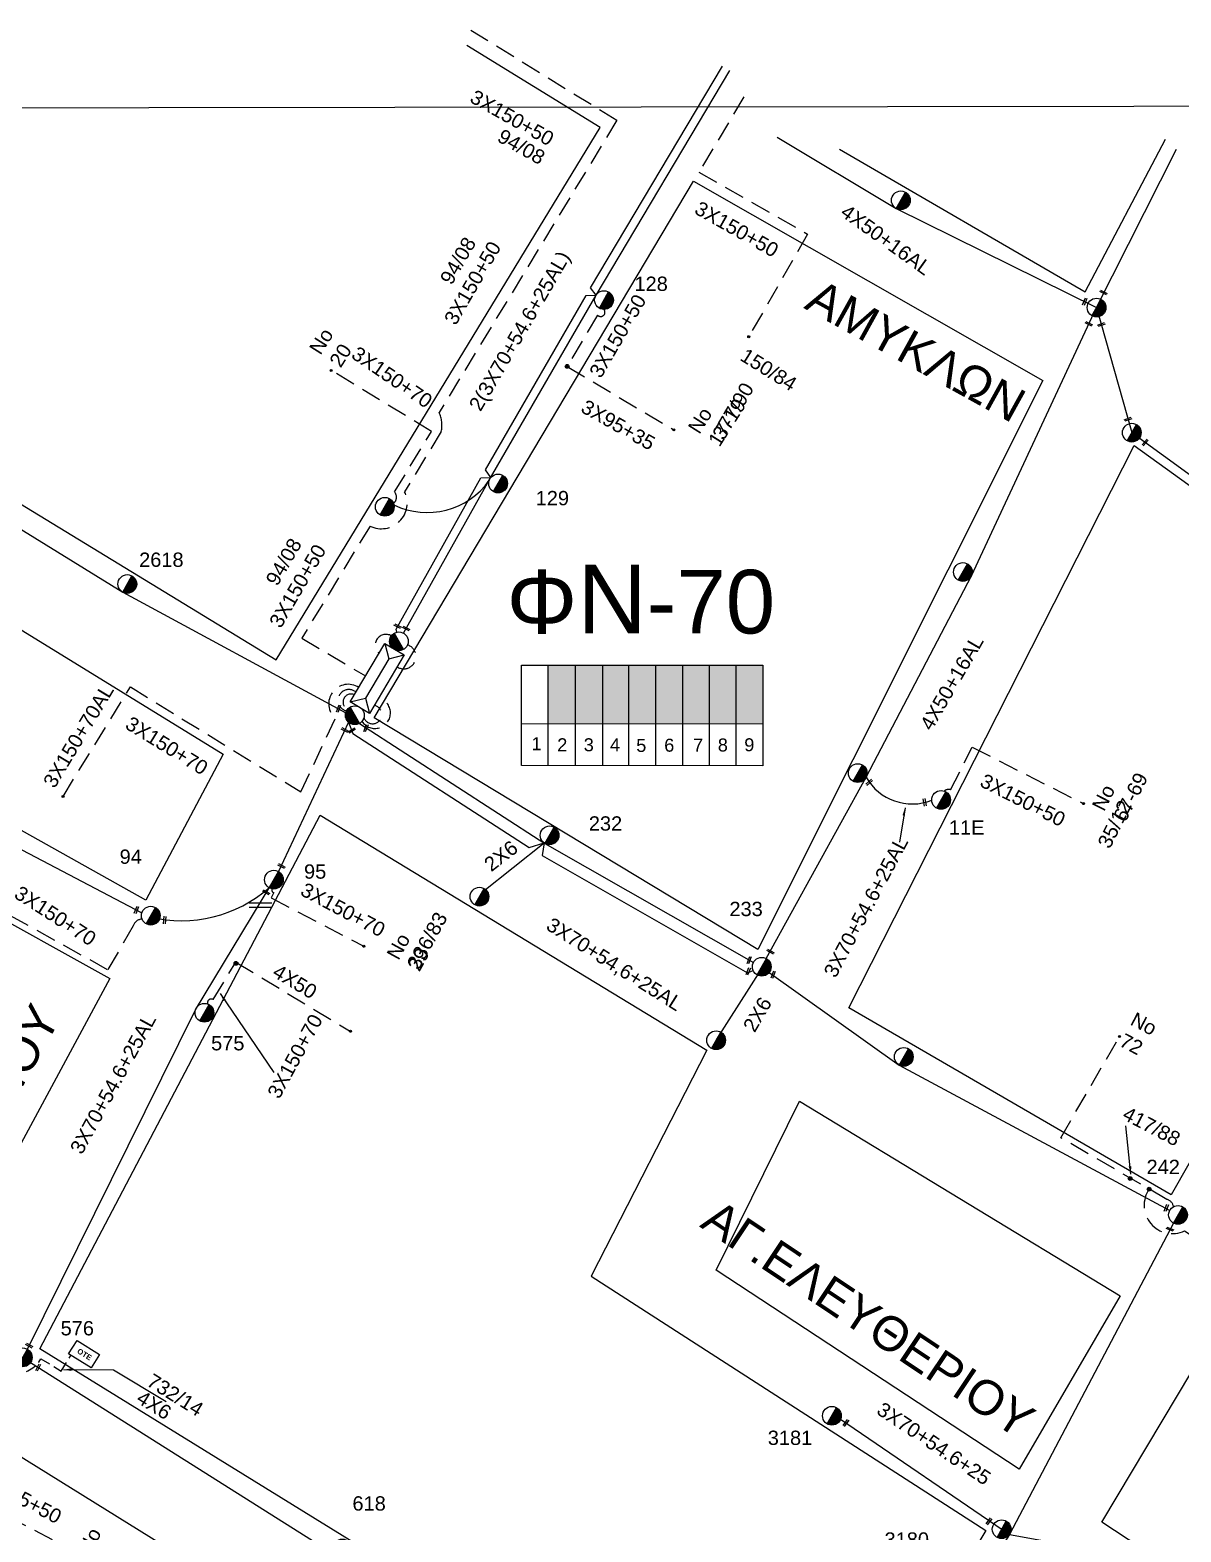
# Model space of a CAD drawing. Header units: millimetres. Extents: x 1421 to 13344, y 800 to 1949.
# Drawn here: x 11659.7 to 11804.5, y 1696.1 to 1885.1 of the extents above; entities that cross this region are included whole.
import ezdxf

# ---------------------------------------------------------------- set-up
doc = ezdxf.new("R2010")
doc.units = ezdxf.units.MM
doc.linetypes.add('DASHED', pattern=[19.05, 12.7, -6.35])
for name, color, linetype in [('Pillar OTE', 7, 'Continuous'), ('Άγνωστα', 7, 'Continuous'), ('Γυμνά εναέρια ΧΤ και ΦΟΠ (3Φ)   4x50+16AL', 7, 'Continuous'), ('Επιγραφές - Σχήματα', 7, 'Continuous'), ('Καλωδια ΧΤ  3X95+50', 7, 'Continuous'), ('Καλώδια ΧΤ   3x150+50CU', 7, 'DASHED'), ('Καλώδια ΧΤ   3x150+70AL', 7, 'DASHED'), ('Καλώδια ΧΤ   3x150AL+50CU', 7, 'DASHED'), ('Μηχανική τομή', 7, 'Continuous'), ('Στύλος ΦΜ', 7, 'Continuous'), ('Στύλος ΦΜ @ 1', 7, 'Continuous'), ('Συνδέσεις', 7, 'Continuous'), ('Συνεστραμμένα ΧΤ   3x70+54.6+25 AL', 7, 'SYN_LINE'), ('Τομή', 7, 'Continuous'), ('Υποσταθμός εναέριος 2 στύλων', 7, 'Continuous'), ('Υποσταθμός πόλεως', 7, 'Continuous'), ('Υπόβαθρο ΔΕΗ', 7, 'Continuous'), ('Υπόγεια καλώδια Παροχών ΧΤ   4x50AL', 7, 'DASHED'), ('Υπόγεια καλώδια Παροχών ΧΤ   4x6', 7, 'DASHED')]:
    doc.layers.add(name, color=color, linetype=linetype)
doc.styles.add('arial', font='ARIAL.TTF')
doc.styles.get("Standard").update_dxf_attribs({"font": 'ARIAL.TTF'})
doc.linetypes.add('SYN_LINE', pattern='A,0.5,-0.0001,["/\\/\\/\\/",Standard,S=0.1,R=0,X=0,Y=-0.05],-0.25', length=0.7501)
doc.dimstyles.new('ISO-25', dxfattribs={"dimtxt": 2.5, "dimasz": 2.5, "dimexe": 1.25, "dimexo": 0.625, "dimtad": 1, "dimtxsty": 'Standard', "dimcen": 2.5, "dimadec": 0, "dimazin": 0, "dimtfac": 1, "dimtmove": 0, "dimatfit": 3, "dimfxl": 1, "dimarcsym": 0})

# ---------------------------------------------------------------- blocks, each defined once
blk = doc.blocks.new('ΥΠΑΡΧΩΝ ΤΣΙΜΕΝΤΕΝΙΟΣ ΣΤΥΛΟΣ')
at = {"layer": 'Στύλος ΦΜ'}
blk.add_hatch(color=7, dxfattribs=at).paths.add_polyline_path([(-1.29, -2.28, 0.574793), (2.62, 0, 0.268822), (1.3, 2.27)])
at = {"layer": 'Στύλος ΦΜ', "color": 7}
blk.add_line((-1.29, -2.28), (1.3, 2.27), dxfattribs=at)
blk.add_circle((0, 0), 2.62, dxfattribs=at)
at = {"layer": 'Στύλος ΦΜ', "flags": 4}
for tag, p in [('ΑΡΙΘΜΟΣ', (-4.68, 8.05)), ('ΤΥΠΟΣ', (-4.91, 3.03))]:
    blk.add_attdef(tag, p, '', height=4, dxfattribs=at)
blk = doc.blocks.new('ΥΠΟΣΤΑΘΜΟΣ ΕΝΑΕΡΙΟΣ ΕΠΙ 2 ΣΤΥΛΩΝ')
at = {"layer": 'Υποσταθμός εναέριος 2 στύλων', "linetype": 'Continuous'}
for points in [[(-11.97, -2.11, 0.574793), (-8.45, -0.07, 0.268822), (-9.64, 1.98)], [(9.68, -2.15, 0.574793), (13.19, -0.1, 0.268822), (12.01, 1.95)]]:
    blk.add_hatch(color=256, dxfattribs=at).paths.add_polyline_path(points)
for p, q in [((-11.97, -2.11), (-9.64, 1.98)), ((9.68, -2.15), (12.01, 1.95))]:
    blk.add_line(p, q, dxfattribs=at)
for centre in [(-10.81, -0.07), (10.84, -0.1)]:
    blk.add_circle(centre, 2.36, dxfattribs=at)
at = {"layer": 'Υποσταθμός πόλεως', "linetype": 'Continuous', "ltscale": 40}
blk.add_lwpolyline([(-8.57, 2.82), (8.57, 2.82), (8.57, -2.82), (-8.57, -2.82)], close=True, dxfattribs=at)
for points in [[(-5.75, 0), (-8.57, 2.82)], [(-8.57, -2.82), (-5.75, 0)], [(-5.75, 0), (5.75, 0)], [(5.75, 0), (8.57, 2.82)], [(8.57, -2.82), (5.75, 0)]]:
    blk.add_lwpolyline(points, dxfattribs=at)
at = {"layer": 'Υποσταθμός εναέριος 2 στύλων', "ltscale": 40, "flags": 1}
for tag, p in [('ΜΕΤΑΣΧΗΜΑΤΙΣΜΟΣ', (14.09, 2.51)), ('ΙΣΧΥΣ', (14.07, -0.28)), ('ΑΡΙΘΜΟΣ', (14.19, -3))]:
    blk.add_attdef(tag, p, '', height=1.8, dxfattribs=at)
blk = doc.blocks.new('ΜΗΧΑΝΙΚΗ ΤΟΜΗ')
at = {"layer": 'Μηχανική τομή', "ltscale": 40}
for p, q in [((-1.89, 0.78), (1.89, 0.78)), ((1.89, 0), (-1.89, 0))]:
    blk.add_line(p, q, dxfattribs=at)
blk = doc.blocks.new('_ΣΥΝΔΕΣΗ')
at = {"layer": 'Συνδέσεις', "linetype": 'SYN_LINE', "ltscale": 40}
blk.add_hatch(color=256, dxfattribs=at).paths.add_polyline_path([(0.5, -0.01, 1), (-0.5, -0.01, 1)])
at = {"layer": 'Συνδέσεις'}
blk.add_circle((0, -0.01), 0.5, dxfattribs=at)
blk = doc.blocks.new('ΤΟΜΗ')
at = {"layer": 'Τομή', "ltscale": 40}
for p, q in [((-5.68, 0), (5.68, 0)), ((5.68, -2.33), (-5.68, -2.33))]:
    blk.add_line(p, q, dxfattribs=at)
blk = doc.blocks.new('PILLAR ΟΤΕ')
at = {"layer": 'Pillar OTE', "ltscale": 40}
blk.add_lwpolyline([(-3.31, 2.02), (3.39, 2.02), (3.39, -1.99), (-3.31, -1.99)], close=True, dxfattribs=at)
at = {"layer": 'Pillar OTE', "insert": (-1.81, 0.71), "char_height": 1.3575, "width": 109.961, "attachment_point": 1}
blk.add_mtext('{\\fArial|b1|i0|c161|p34;OTE}', dxfattribs=at)

msp = doc.modelspace()

# ---------------------------------------------------------------- hatches: boundary and pattern name
at = {"layer": 'Καλώδια ΧΤ   3x150+50CU', "linetype": 'DASHED', "ltscale": 0.2}
h = msp.add_hatch(color=1, dxfattribs=at)
h.dxf.hatch_style = 1
h.paths.add_polyline_path([(11728.2986, 1805.18539), (11724.85872, 1805.1856), (11724.85826, 1797.82501), (11728.29814, 1797.82167)])
h = msp.add_hatch(color=5, dxfattribs=at)
h.dxf.hatch_style = 1
h.paths.add_polyline_path([(11731.73817, 1805.18517), (11728.2986, 1805.18539), (11728.29814, 1797.82167), (11731.7377, 1797.81833)])
h = msp.add_hatch(color=173, dxfattribs=at)
h.dxf.hatch_style = 1
h.paths.add_polyline_path([(11735.03572, 1805.18497), (11731.73817, 1805.18517), (11731.7377, 1797.81833), (11735.03526, 1797.81513)])
h = msp.add_hatch(color=6, dxfattribs=at)
h.dxf.hatch_style = 1
h.paths.add_polyline_path([(11738.42172, 1805.18475), (11735.03572, 1805.18497), (11735.03526, 1797.81513), (11738.42126, 1797.81184)])
h = msp.add_hatch(color=30, dxfattribs=at)
h.dxf.hatch_style = 1
h.paths.add_polyline_path([(11741.81836, 1805.18454), (11738.42172, 1805.18475), (11738.42126, 1797.81184), (11741.8179, 1797.80854)])
h = msp.add_hatch(color=2, dxfattribs=at)
h.dxf.hatch_style = 1
h.paths.add_polyline_path([(11745.15541, 1805.18433), (11741.81836, 1805.18454), (11741.8179, 1797.80854), (11745.15495, 1797.8053)])
h = msp.add_hatch(color=133, dxfattribs=at)
h.dxf.hatch_style = 1
h.paths.add_polyline_path([(11748.54379, 1805.18412), (11745.15541, 1805.18433), (11745.15495, 1797.8053), (11748.54333, 1797.80201)])
h = msp.add_hatch(color=85, dxfattribs=at)
h.dxf.hatch_style = 1
h.paths.add_polyline_path([(11751.86389, 1805.18391), (11748.54379, 1805.18412), (11748.54333, 1797.80201), (11751.86343, 1797.79879)])

# ---------------------------------------------------------------- linework, layer by layer
at = {"layer": 'Pillar OTE', "ltscale": 40}
for points in [[(11721.53002, 1792.54552), (11721.53081, 1805.18581), (11751.86389, 1805.18391), (11751.8631, 1792.51616), (11721.53002, 1792.54645)], [(11724.85793, 1792.54313), (11724.85872, 1805.1856)], [(11728.29781, 1792.53969), (11728.2986, 1805.18539)], [(11731.73737, 1792.53626), (11731.73817, 1805.18517)], [(11735.03493, 1792.53296), (11735.03572, 1805.18497)], [(11738.42093, 1792.52958), (11738.42172, 1805.18475)], [(11741.81757, 1792.52619), (11741.81836, 1805.18454)], [(11745.15462, 1792.52286), (11745.15541, 1805.18433)], [(11748.543, 1792.51948), (11748.54379, 1805.18412)], [(11721.53035, 1797.82824), (11751.86343, 1797.79879)]]:
    msp.add_lwpolyline(points, dxfattribs=at)
at = {"layer": 'Άγνωστα', "color": 2, "linetype": 'DASHED', "ltscale": 0.2}
msp.add_lwpolyline([(11727.26072, 1842.75864), (11740.68807, 1834.76933)], dxfattribs=at)
at = {"layer": 'Άγνωστα', "color": 7, "linetype": 'SYN_LINE', "ltscale": 8}
for points in [[(11716.55813, 1776.6259), (11724.3707, 1782.81419)], [(11746.08968, 1758.12079), (11751.69686, 1766.91775)]]:
    msp.add_lwpolyline(points, dxfattribs=at)
at = {"layer": 'Γυμνά εναέρια ΧΤ και ΦΟΠ (3Φ)   4x50+16AL', "color": 2, "linetype": 'Continuous', "ltscale": 0.2}
msp.add_lwpolyline([(11753.67995, 1871.58885), (11768.65944, 1862.62247), (11793.87227, 1850.15631), (11798.29867, 1834.41955), (11840.75053, 1803.60288)], dxfattribs=at)
at = {"layer": 'Γυμνά εναέρια ΧΤ και ΦΟΠ (3Φ)   4x50+16AL', "color": 5, "linetype": 'Continuous', "ltscale": 0.2}
msp.add_lwpolyline([(11752.28615, 1768.28059), (11764.86882, 1791.06017), (11778.12217, 1816.40264), (11793.87227, 1850.15631), (11803.90291, 1870.0713)], dxfattribs=at)
at = {"layer": 'Γυμνά εναέρια ΧΤ και ΦΟΠ (3Φ)   4x50+16AL', "color": 6, "linetype": 'Continuous', "ltscale": 0.2}
msp.add_lwpolyline([(11598.17766, 1859.16176), (11620.60641, 1845.20464), (11634.97549, 1836.61056), (11650.60712, 1827.13556), (11671.34291, 1814.35499), (11699.41774, 1799.18263)], dxfattribs=at)
at = {"layer": 'Γυμνά εναέρια ΧΤ και ΦΟΠ (3Φ)   4x50+16AL', "color": 173, "linetype": 'Continuous', "ltscale": 0.2}
msp.add_lwpolyline([(11580.21753, 1828.47736), (11613.06689, 1806.90677), (11641.92978, 1790.71991), (11673.75657, 1774.0253)], dxfattribs=at)
at = {"layer": 'Γυμνά εναέρια ΧΤ και ΦΟΠ (3Φ)   4x50+16AL', "color": 133, "linetype": 'Continuous', "ltscale": 0.2}
msp.add_lwpolyline([(11803.53327, 1734.98428), (11782.89548, 1695.79212), (11775.3088, 1683.89483), (11757.24961, 1656.79294)], dxfattribs=at)
at = {"layer": 'Καλωδια ΧΤ  3X95+50', "color": 27, "linetype": 'DASHED', "ltscale": 0.2}
msp.add_lwpolyline([(11650.11335, 1701.67715), (11663.79562, 1694.48049)], dxfattribs=at)
at = {"layer": 'Καλώδια ΧΤ   3x150+50CU', "color": 85, "linetype": 'DASHED', "ltscale": 0.2}
msp.add_lwpolyline([(11715.13528, 1885.07094), (11733.53016, 1873.7168), (11711.1579, 1836.96145, -0.167250981), (11711.42869, 1834.57409), (11706.81405, 1826.99065, -0.714655677), (11702.45903, 1822.67008), (11693.88214, 1808.57913), (11701.90803, 1803.80803)], format="xyb", dxfattribs=at)
at = {"layer": 'Καλώδια ΧΤ   3x150+50CU', "color": 2, "linetype": 'DASHED', "ltscale": 0.2}
msp.add_lwpolyline([(11749.48923, 1876.68238), (11743.84095, 1867.18952), (11757.488, 1859.39323), (11750.05288, 1846.37841)], dxfattribs=at)
msp.add_lwpolyline([(11731.88843, 1849.92002, -0.986725258), (11731.098, 1849.20782), (11727.26072, 1842.75864)], format="xyb", dxfattribs=at)
at = {"layer": 'Καλώδια ΧΤ   3x150+50CU', "color": 6, "linetype": 'DASHED', "ltscale": 0.2}
msp.add_lwpolyline([(11803.5505, 1737.0428, 0.280116495), (11802.71888, 1737.97038), (11789.36584, 1745.71149), (11796.79838, 1758.53225)], format="xyb", dxfattribs=at)
at = {"layer": 'Καλώδια ΧΤ   3x150+50CU', "color": 2, "linetype": 'DASHED', "ltscale": 0.2}
msp.add_arc((11704.46977, 1807.69162), 1.34928, 59.9132223, 229.991702, dxfattribs=at)
at = {"layer": 'Καλώδια ΧΤ   3x150+50CU', "color": 1, "linetype": 'DASHED', "ltscale": 0.2}
msp.add_arc((11706.70168, 1806.25278), 1.54252, 237.1920509, 71.662171, dxfattribs=at)
at = {"layer": 'Καλώδια ΧΤ   3x150+50CU', "color": 173, "linetype": 'DASHED', "ltscale": 0.2}
msp.add_arc((11699.79802, 1800.75314), 1.35702, 48.5375525, 257.945272, dxfattribs=at)
at = {"layer": 'Καλώδια ΧΤ   3x150+50CU', "color": 6, "linetype": 'DASHED', "ltscale": 0.2}
msp.add_arc((11700.07375, 1800.52563), 1.00773, 64.9968742, 244.5534572, dxfattribs=at)
at = {"layer": 'Καλώδια ΧΤ   3x150+50CU', "color": 133, "linetype": 'DASHED', "ltscale": 0.2}
msp.add_arc((11703.0846, 1799.15735), 1.94545, 212.7353045, 76.3828099, dxfattribs=at)
at = {"layer": 'Καλώδια ΧΤ   3x150+50CU', "color": 5, "linetype": 'DASHED', "ltscale": 0.2}
msp.add_arc((11702.78503, 1798.96896), 1.1633, 200.0505121, 79.9707954, dxfattribs=at)
at = {"layer": 'Καλώδια ΧΤ   3x150+70AL', "color": 1, "linetype": 'DASHED', "ltscale": 0.2}
for points in [[(11705.19171, 1825.37348, 0.500460608), (11705.54429, 1826.96234), (11710.18246, 1834.58444), (11697.57852, 1842.25413)], [(11682.01635, 1762.55206, -0.665110612), (11682.73744, 1763.10494), (11685.57647, 1767.80344)]]:
    msp.add_lwpolyline(points, format="xyb", dxfattribs=at)
at = {"layer": 'Καλώδια ΧΤ   3x150+70AL', "color": 30, "linetype": 'DASHED', "ltscale": 0.2}
msp.add_lwpolyline([(11663.84065, 1788.66396), (11672.31222, 1802.42816), (11693.76571, 1789.22399), (11698.08671, 1798.44932, -0.9225664), (11701.05504, 1802.37313)], format="xyb", dxfattribs=at)
at = {"layer": 'Καλώδια ΧΤ   3x150+70AL', "color": 173, "linetype": 'DASHED', "ltscale": 0.2}
for points in [[(11690.15449, 1777.02342, 0.531590948), (11690.34368, 1776.55956), (11690.00681, 1775.91824), (11701.68307, 1769.80567)], [(11673.785, 1773.21528, 0.339403524), (11672.68242, 1772.36875), (11669.45277, 1766.85708), (11657.0428, 1773.74121)]]:
    msp.add_lwpolyline(points, format="xyb", dxfattribs=at)
at = {"layer": 'Καλώδια ΧΤ   3x150+70AL', "color": 6, "linetype": 'DASHED', "ltscale": 0.2}
msp.add_lwpolyline([(11800.49285, 1739.26087, 0.769128361), (11804.93743, 1733.99923), (11826.11396, 1720.10714), (11844.01872, 1709.00271), (11856.98228, 1700.85515, 0.561463562), (11861.68633, 1694.95463), (11863.89263, 1692.75171)], format="xyb", dxfattribs=at)
at = {"layer": 'Καλώδια ΧΤ   3x150AL+50CU', "color": 5, "linetype": 'DASHED', "ltscale": 0.2}
msp.add_lwpolyline([(11774.6922, 1789.33026, -0.252606305), (11775.49915, 1789.50204), (11778.21395, 1794.85273), (11792.20932, 1787.75184)], format="xyb", dxfattribs=at)
at = {"layer": 'Συνεστραμμένα ΧΤ   3x70+54.6+25 AL', "color": 2, "linetype": 'SYN_LINE', "ltscale": 20}
msp.add_lwpolyline([(11705.83328, 1809.31294), (11705.74027, 1809.71635), (11716.40712, 1828.73004), (11717.66744, 1828.77997), (11716.98572, 1829.73974), (11729.64318, 1851.69169), (11730.8926, 1851.71647), (11730.19726, 1852.6404), (11746.79336, 1880.53289)], dxfattribs=at)
at = {"layer": 'Συνεστραμμένα ΧΤ   3x70+54.6+25 AL', "color": 1, "linetype": 'SYN_LINE', "ltscale": 20}
for points in [[(11706.67345, 1809.19283), (11717.46651, 1828.43149), (11730.8926, 1851.71647), (11747.7129, 1879.98576)], [(11659.35467, 1719.11162), (11680.50936, 1761.82871), (11689.97327, 1777.49119)]]:
    msp.add_lwpolyline(points, dxfattribs=at)
at = {"layer": 'Συνεστραμμένα ΧΤ   3x70+54.6+25 AL', "color": 173, "linetype": 'SYN_LINE', "ltscale": 20}
msp.add_lwpolyline([(11699.7559, 1798.00515), (11690.94985, 1779.20424)], dxfattribs=at)
at = {"layer": 'Συνεστραμμένα ΧΤ   3x70+54.6+25 AL', "color": 133, "linetype": 'SYN_LINE', "ltscale": 20}
for points in [[(11699.7559, 1798.00515), (11700.3177, 1796.58689), (11722.47283, 1782.24375), (11724.3537, 1782.81299), (11724.10446, 1781.21949), (11749.95727, 1766.48125), (11750.65757, 1766.77728)], [(11752.67861, 1766.52126), (11769.03149, 1754.86926), (11803.07694, 1736.56644)]]:
    msp.add_lwpolyline(points, dxfattribs=at)
at = {"layer": 'Συνεστραμμένα ΧΤ   3x70+54.6+25 AL', "color": 5, "linetype": 'SYN_LINE', "ltscale": 20}
msp.add_lwpolyline([(11701.13287, 1797.84605), (11724.46955, 1782.73798), (11750.70016, 1767.78437)], dxfattribs=at)
at = {"layer": 'Συνεστραμμένα ΧΤ   3x70+54.6+25 AL', "color": 6, "linetype": 'SYN_LINE', "ltscale": 20}
msp.add_lwpolyline([(11659.74861, 1717.43573), (11698.39808, 1693.01968), (11732.25207, 1671.58888), (11756.23382, 1657.39414)], dxfattribs=at)
at = {"layer": 'Συνεστραμμένα ΧΤ   3x70+54.6+25 AL', "color": 133, "linetype": 'SYN_LINE', "ltscale": 15}
msp.add_lwpolyline([(11761.65761, 1710.30344), (11782.89548, 1695.79212), (11797.51813, 1693.16402), (11809.47187, 1684.45099), (11822.00891, 1675.8823), (11834.95022, 1668.96595)], dxfattribs=at)
at = {"layer": 'Συνεστραμμένα ΧΤ   3x70+54.6+25 AL', "color": 1, "linetype": 'SYN_LINE', "ltscale": 15}
msp.add_arc((11709.62908, 1833.97875), 9.60195, 244.3761778, 324.7095159, dxfattribs=at)
at = {"layer": 'Συνεστραμμένα ΧΤ   3x70+54.6+25 AL', "color": 5, "linetype": 'SYN_LINE', "ltscale": 8}
msp.add_arc((11770.66609, 1794.40268), 6.69184, 209.9663127, 291.5790284, dxfattribs=at)
at = {"layer": 'Συνεστραμμένα ΧΤ   3x70+54.6+25 AL', "color": 173, "linetype": 'SYN_LINE', "ltscale": 20}
msp.add_arc((11678.70619, 1789.90381), 16.87748, 256.5371533, 310.9819239, dxfattribs=at)
at = {"layer": 'Υπόβαθρο ΔΕΗ'}
for points in [[(11602.62554, 1866.30136), (11599.05703, 1860.85191), (11621.10815, 1848.22883), (11621.10815, 1848.22883), (11690.65692, 1805.85072), (11731.4029, 1872.79094), (11714.65199, 1883.13035)], [(12852.13968, 1876.87501), (10837.93673, 1874.16224)], [(11761.52244, 1870.06438), (11792.45141, 1852.1216), (11802.54896, 1871.33644)], [(11751.26145, 1769.40271), (11702.99943, 1798.54859), (11743.17318, 1866.06721), (11787.09616, 1840.97486), (11751.26145, 1769.40271)], [(11592.37325, 1849.00762), (11619.04352, 1833.95749), (11619.04352, 1833.95749), (11683.97867, 1793.99128), (11674.24902, 1775.60449), (11616.57579, 1807.88802), (11616.57579, 1807.88802), (11581.99195, 1828.99065), (11592.37325, 1849.00762)], [(11762.69574, 1762.05725), (11798.58358, 1832.78984), (11839.98471, 1803.00495), (11839.98471, 1803.00495), (11803.26027, 1738.5409), (11762.69574, 1762.05725)], [(11575.87222, 1819.88382), (11616.69947, 1795.18435), (11616.69947, 1795.18435), (11669.734, 1765.76473), (11648.55059, 1726.5015), (11616.20201, 1743.87856), (11616.20201, 1743.87856), (11554.60717, 1782.21204), (11575.87222, 1819.88382)], [(11660.93938, 1719.1769), (11696.20208, 1786.3089), (11744.84155, 1756.75586), (11730.26209, 1728.28561), (11779.95063, 1696.30179), (11757.70646, 1659.39945), (11660.93938, 1719.1769)], [(11746.01349, 1729.05164), (11756.49338, 1750.31545), (11796.82243, 1725.83744), (11784.12792, 1704.04017), (11746.01349, 1729.05164)], [(11768.62161, 1652.47003), (11790.49816, 1689.4654), (11834.6626, 1660.14483), (11838.94167, 1668.14699), (11794.54763, 1697.35974), (11807.79146, 1719.52217), (11848.41792, 1694.98786), (11868.7677, 1674.34644), (11815.3596, 1624.28608), (11768.62161, 1652.47003)], [(11670.17545, 1716.50276), (11676.82245, 1712.51711)], [(11615.60675, 1558.54708), (11625.37707, 1558.75697), (11658.91534, 1610.99287), (11702.1167, 1678.48062), (11654.87384, 1707.80523), (11591.58457, 1587.47978), (11615.60675, 1558.54708)]]:
    msp.add_lwpolyline(points, dxfattribs=at)
at = {"layer": 'Υπόγεια καλώδια Παροχών ΧΤ   4x50AL', "color": 1, "linetype": 'DASHED', "ltscale": 0.2}
msp.add_lwpolyline([(11685.57647, 1767.80344), (11699.89827, 1759.14962)], dxfattribs=at)
at = {"layer": 'Υπόγεια καλώδια Παροχών ΧΤ   4x6', "color": 6, "linetype": 'DASHED', "ltscale": 0.1}
msp.add_lwpolyline([(11654.37582, 1718.10412, 0.597846624), (11661.06321, 1717.92499), (11663.61549, 1716.34833), (11664.82848, 1718.3119)], format="xyb", dxfattribs=at)

# ---------------------------------------------------------------- block references
at = {"layer": 'Pillar OTE', "xscale": 0.5, "yscale": 0.5, "zscale": 0.5, "rotation": 328.294477781741}
msp.add_blockref('PILLAR ΟΤΕ', (11666.47459, 1718.49158), dxfattribs=at)
at = {"layer": 'Μηχανική τομή'}
for p, xscale, yscale, zscale, rotation in [((11794.69333, 1851.9702), 0.2500000000002005, 0.2500000000002005, 0.2500000000002005, 331.5446991727721), ((11792.46293, 1850.87112), 0.249999999999919, 0.249999999999919, 0.249999999999919, 68.45138536945211), ((11792.85082, 1848.02824), 0.2500000000002005, 0.2500000000002005, 0.2500000000002005, 331.5446991727721), ((11794.49994, 1847.92481), 0.249999999999919, 0.249999999999919, 0.249999999999919, 19.54182700506053), ((11797.84879, 1836.01895), 0.249999999999919, 0.249999999999919, 0.249999999999919, 19.54182700506053), ((11800.06114, 1833.13315), 0.249999999999919, 0.249999999999919, 0.249999999999919, 48.57150876516553), ((11705.89484, 1809.99659), 0.2500000000002005, 0.2500000000002005, 0.2500000000002005, 332.645302719255), ((11706.95391, 1809.69275), 0.2500000000002005, 0.2500000000002005, 0.2500000000002005, 332.645302719255), ((11698.58621, 1799.6583), 0.249999999999919, 0.249999999999919, 0.249999999999919, 68.45138536945211), ((11699.24528, 1796.91954), 0.2500000000002005, 0.2500000000002005, 0.2500000000002005, 332.645302719255), ((11700.22662, 1796.86547), 0.249999999999919, 0.249999999999919, 0.249999999999919, 30.00824690534074), ((11702.04037, 1797.20959), 0.249999999999919, 0.249999999999919, 0.249999999999919, 68.45138536945211), ((11765.33693, 1790.35537), 0.249999999999919, 0.249999999999919, 0.249999999999919, 41.14244060358259), ((11772.34476, 1787.93499), 0.249999999999919, 0.249999999999919, 0.249999999999919, 100.5261771277454), ((11691.26251, 1779.81212), 0.2500000000002005, 0.2500000000002005, 0.2500000000002005, 332.645302719255), ((11689.32982, 1776.50047), 0.2500000000002005, 0.2500000000002005, 0.2500000000002005, 331.5446991727721), ((11673.15385, 1774.34145), 0.249999999999919, 0.249999999999919, 0.249999999999919, 68.45138536945211), ((11676.71594, 1773.08696), 0.249999999999919, 0.249999999999919, 0.249999999999919, 84.62235501560043), ((11750.25836, 1768.02081), 0.249999999999919, 0.249999999999919, 0.249999999999919, 68.45138536945211), ((11752.79772, 1769.03492), 0.2500000000002005, 0.2500000000002005, 0.2500000000002005, 331.5446991727721), ((11750.14239, 1766.63014), 0.249999999999919, 0.249999999999919, 0.249999999999919, 68.45138536945211), ((11753.27344, 1766.20521), 0.249999999999919, 0.249999999999919, 0.249999999999919, 68.45138536945211), ((11802.73541, 1736.85953), 0.249999999999919, 0.249999999999919, 0.249999999999919, 68.45138536945211), ((11803.07779, 1734.1193), 0.25, 0.25, 0.25, 338.4956216679205), ((11659.54497, 1719.49182), 0.2500000000002005, 0.2500000000002005, 0.2500000000002005, 331.5446991727721), ((11660.79096, 1716.77725), 0.249999999999919, 0.249999999999919, 0.249999999999919, 63.32067318713963), ((11762.41327, 1709.79095), 0.249999999999919, 0.249999999999919, 0.249999999999919, 53.59483373180102), ((11780.39862, 1697.41127), 0.249999999999919, 0.249999999999919, 0.249999999999919, 53.59483373180102)]:
    msp.add_blockref('ΜΗΧΑΝΙΚΗ ΤΟΜΗ', p, dxfattribs=dict(at, xscale=xscale, yscale=yscale, zscale=zscale, rotation=rotation))
at = {"layer": 'Στύλος ΦΜ @ 1', "ltscale": 40, "xscale": 0.4499999999998181, "yscale": 0.4499999999998181, "zscale": 0.4499999999998181}
for p in [(11769.24047, 1863.64694), (11793.86994, 1850.15748), (11798.2964, 1834.42084), (11704.32058, 1825.09593), (11777.05014, 1816.89037), (11763.82044, 1791.59685), (11716.22684, 1776.05004), (11746.00697, 1757.98096), (11769.61252, 1755.89373)]:
    msp.add_blockref('ΥΠΑΡΧΩΝ ΤΣΙΜΕΝΤΕΝΙΟΣ ΣΤΥΛΟΣ', p, dxfattribs=at)
at = {"layer": 'Στύλος ΦΜ @ 1', "ltscale": 40}
ref = msp.add_blockref('ΥΠΑΡΧΩΝ ΤΣΙΜΕΝΤΕΝΙΟΣ ΣΤΥΛΟΣ', (11731.89477, 1851.09778), dxfattribs=dict(at, xscale=0.4499999999998181, yscale=0.4499999999998181, zscale=0.4499999999998181))
ref.add_attrib('ΤΥΠΟΣ', '128', (11735.73056, 1852.25246), dxfattribs={"layer": 'Στύλος ΦΜ', "height": 1.8, "flags": 4})
ref = msp.add_blockref('ΥΠΑΡΧΩΝ ΤΣΙΜΕΝΤΕΝΙΟΣ ΣΤΥΛΟΣ', (11718.5723, 1828.02606), dxfattribs=dict(at, xscale=0.4499999999998181, yscale=0.4499999999998181, zscale=0.4499999999998181))
ref.add_attrib('ΤΥΠΟΣ', '129', (11723.30179, 1825.28581), dxfattribs={"layer": 'Στύλος ΦΜ', "height": 1.8, "flags": 4})
ref = msp.add_blockref('ΥΠΑΡΧΩΝ ΤΣΙΜΕΝΤΕΝΙΟΣ ΣΤΥΛΟΣ', (11671.92394, 1815.37946), dxfattribs=dict(at, xscale=0.4499999999998181, yscale=0.4499999999998181, zscale=0.4499999999998181))
ref.add_attrib('ΤΥΠΟΣ', '2618', (11673.41252, 1817.53738), dxfattribs={"layer": 'Στύλος ΦΜ', "height": 1.8, "flags": 4})
ref = msp.add_blockref('ΥΠΑΡΧΩΝ ΤΣΙΜΕΝΤΕΝΙΟΣ ΣΤΥΛΟΣ', (11774.30439, 1788.21817), dxfattribs=dict(at, xscale=0.4499999999998181, yscale=0.4499999999998181, zscale=0.4499999999998181))
ref.add_attrib('ΑΡΙΘΜΟΣ', '11Ε', (11775.28578, 1783.843), dxfattribs={"layer": 'Στύλος ΦΜ', "height": 1.8, "flags": 4})
ref = msp.add_blockref('ΥΠΑΡΧΩΝ ΤΣΙΜΕΝΤΕΝΙΟΣ ΣΤΥΛΟΣ', (11725.05058, 1783.76245), dxfattribs=dict(at, xscale=0.4499999999998181, yscale=0.4499999999998181, zscale=0.4499999999998181))
ref.add_attrib('ΤΥΠΟΣ', '232', (11729.98968, 1784.35444), dxfattribs={"layer": 'Στύλος ΦΜ', "height": 1.8, "flags": 4})
ref = msp.add_blockref('ΥΠΑΡΧΩΝ ΤΣΙΜΕΝΤΕΝΙΟΣ ΣΤΥΛΟΣ', (11674.87596, 1773.65908), dxfattribs=dict(at, xscale=0.4499999999998181, yscale=0.4499999999998181, zscale=0.4499999999998181))
ref.add_attrib('ΤΥΠΟΣ', '94', (11670.95727, 1780.17793), dxfattribs={"layer": 'Στύλος ΦΜ', "height": 1.8, "flags": 4})
ref = msp.add_blockref('ΥΠΑΡΧΩΝ ΤΣΙΜΕΝΤΕΝΙΟΣ ΣΤΥΛΟΣ', (11690.36429, 1778.18235), dxfattribs=dict(at, xscale=0.4499999999998181, yscale=0.4499999999998181, zscale=0.4499999999998181))
ref.add_attrib('ΤΥΠΟΣ', '95', (11694.15952, 1778.30869), dxfattribs={"layer": 'Στύλος ΦΜ', "height": 1.8, "flags": 4})
ref = msp.add_blockref('ΥΠΑΡΧΩΝ ΤΣΙΜΕΝΤΕΝΙΟΣ ΣΤΥΛΟΣ', (11751.7424, 1767.23586), dxfattribs=dict(at, xscale=0.4499999999998181, yscale=0.4499999999998181, zscale=0.4499999999998181))
ref.add_attrib('ΤΥΠΟΣ', '233', (11747.67805, 1773.60147), dxfattribs={"layer": 'Στύλος ΦΜ', "height": 1.8, "flags": 4})
ref = msp.add_blockref('ΥΠΑΡΧΩΝ ΤΣΙΜΕΝΤΕΝΙΟΣ ΣΤΥΛΟΣ', (11681.62193, 1761.44229), dxfattribs=dict(at, xscale=0.4499999999998181, yscale=0.4499999999998181, zscale=0.4499999999998181))
ref.add_attrib('ΤΥΠΟΣ', '575', (11682.46761, 1756.71294), dxfattribs={"layer": 'Στύλος ΦΜ', "height": 1.8, "flags": 4})
ref = msp.add_blockref('ΥΠΑΡΧΩΝ ΤΣΙΜΕΝΤΕΝΙΟΣ ΣΤΥΛΟΣ', (11804.1143, 1736.00875), dxfattribs=dict(at, xscale=0.4499999999998181, yscale=0.4499999999998181, zscale=0.4499999999998181))
ref.add_attrib('ΤΥΠΟΣ', '242', (11800.15428, 1741.14598), dxfattribs={"layer": 'Στύλος ΦΜ', "height": 1.8, "flags": 4})
ref = msp.add_blockref('ΥΠΑΡΧΩΝ ΤΣΙΜΕΝΤΕΝΙΟΣ ΣΤΥΛΟΣ', (11658.76911, 1718.08973), dxfattribs=dict(at, xscale=0.4499999999998181, yscale=0.4499999999998181, zscale=0.4499999999998181))
ref.add_attrib('ΤΥΠΟΣ', '576', (11663.53368, 1720.85616), dxfattribs={"layer": 'Στύλος ΦΜ', "height": 1.8, "flags": 4})
ref = msp.add_blockref('ΥΠΑΡΧΩΝ ΤΣΙΜΕΝΤΕΝΙΟΣ ΣΤΥΛΟΣ', (11760.56458, 1710.74211), dxfattribs=dict(at, xscale=0.4499999999998181, yscale=0.4499999999998181, zscale=0.4499999999998181))
ref.add_attrib('ΤΥΠΟΣ', '3181', (11752.50137, 1707.07069), dxfattribs={"layer": 'Στύλος ΦΜ', "height": 1.8, "flags": 4})
ref = msp.add_blockref('ΥΠΑΡΧΩΝ ΤΣΙΜΕΝΤΕΝΙΟΣ ΣΤΥΛΟΣ', (11698.97911, 1694.04415), dxfattribs=dict(at, xscale=0.4499999999998181, yscale=0.4499999999998181, zscale=0.4499999999998181))
ref.add_attrib('ΤΥΠΟΣ', '618', (11700.24941, 1698.81586), dxfattribs={"layer": 'Στύλος ΦΜ', "height": 1.8, "flags": 4})
ref = msp.add_blockref('ΥΠΑΡΧΩΝ ΤΣΙΜΕΝΤΕΝΙΟΣ ΣΤΥΛΟΣ', (11781.92773, 1696.46339), dxfattribs=dict(at, xscale=0.4499999999998181, yscale=0.4499999999998181, zscale=0.4499999999998181))
ref.add_attrib('ΤΥΠΟΣ', '3180', (11767.19106, 1694.27375), dxfattribs={"layer": 'Στύλος ΦΜ', "height": 1.8, "flags": 4})
at = {"layer": 'Συνδέσεις'}
for p, xscale, yscale, zscale in [((11750.10224, 1846.49648), 0.25, 0.25, 0.25), ((11697.57852, 1842.25413), 0.25, 0.25, 0.25), ((11727.26072, 1842.75864), 0.4777242751394019, 0.4777242751394019, 0.4777242751394019), ((11740.68807, 1834.76933), 0.25, 0.25, 0.25), ((11663.83803, 1788.6597), 0.25, 0.25, 0.25), ((11792.20932, 1787.75184), 0.25, 0.25, 0.25), ((11701.68307, 1769.80567), 0.25, 0.25, 0.25), ((11685.5909, 1767.66128), 0.4777242751394019, 0.4777242751394019, 0.4777242751394019), ((11700.01666, 1759.11009), 0.25, 0.25, 0.25), ((11796.75532, 1758.45797), 0.25, 0.25, 0.25), ((11798.09775, 1740.59177), 0.4777242751394019, 0.4777242751394019, 0.4777242751394019), ((11800.48627, 1739.26361), 0.4777242751394019, 0.4777242751394019, 0.4777242751394019)]:
    msp.add_blockref('_ΣΥΝΔΕΣΗ', p, dxfattribs=dict(at, xscale=xscale, yscale=yscale, zscale=zscale))
at = {"layer": 'Τομή', "xscale": 0.25, "yscale": 0.25, "zscale": 0.25}
msp.add_blockref('ΤΟΜΗ', (11688.67651, 1775.26973), dxfattribs=at)
at = {"layer": 'Υποσταθμός εναέριος 2 στύλων', "xscale": 0.5, "yscale": 0.5, "zscale": 0.5, "rotation": 239.2700152497763}
msp.add_blockref('ΥΠΟΣΤΑΘΜΟΣ ΕΝΑΕΡΙΟΣ ΕΠΙ 2 ΣΤΥΛΩΝ', (11703.36501, 1803.50414), dxfattribs=at)

# ---------------------------------------------------------------- texts
at = {"ltscale": 40, "char_height": 4, "width": 67.4273804, "attachment_point": 1, "style": 'arial'}
for s, insert, rotation in [('{\\H1.083x;AMYKΛΩN}', (11759.03126, 1853.91814), 331.0454334), ('{\\H1.083x;APKAΔIOY}', (11644.8843, 1736.22259), 60.718751), ('{\\H1.083x;AΓ.EΛEYΘEPIOY}', (11746.23618, 1738.18132), 326.2485831)]:
    msp.add_mtext(s, dxfattribs=dict(at, insert=insert, rotation=rotation))
at = {"ltscale": 30, "char_height": 1.63441, "width": 11.2572904, "attachment_point": 1}
for s, insert in [('1', (11722.77618, 1796.10684)), ('2', (11726.01465, 1795.97338)), ('3', (11729.34523, 1795.97338)), ('4', (11732.64874, 1795.97338)), ('5', (11735.95225, 1795.8922)), ('6', (11739.47238, 1795.91927)), ('7', (11743.10083, 1795.91927)), ('8', (11746.21478, 1795.94632)), ('9', (11749.54537, 1795.97338))]:
    msp.add_mtext(s, dxfattribs=dict(at, insert=insert))
at = {"layer": 'Άγνωστα', "color": 7, "char_height": 1.8, "attachment_point": 1}
for s, gutter_width, insert, rotation in [('3X150+50', 12.5, (11715.7625, 1877.66228), 330.5018065), ('3X150+50', 12.5, (11744.02199, 1863.64554), 330.5018065), ('3X150+70', 12.5, (11700.98455, 1845.39826), 325.6314459), ('3X95+35', 12.5, (11729.72504, 1838.67817), 330.5018065), ('3X150+70', 12.5, (11672.45742, 1798.84076), 328.3412572), ('3X150+50', 12.5, (11779.86189, 1791.6111), 333.099), ('35/12', 1.89396, (11793.91265, 1782.77321), 63.099), ('2X6', 12.5, (11716.60869, 1780.53214), 37.6315354), ('3X150+70', 12.5, (11658.52166, 1777.53283), 327.1094069), ('3X150+70', 12.5, (11694.40159, 1777.92098), 331.9474136), ('4X50', 12.5, (11690.96653, 1767.65671), 328.9881973), ('2X6', 12.5, (11749.2902, 1759.74819), 59.9470029), ('3X150+70', 12.5, (11689.45809, 1751.35303), 61.264604), ('3X70+54.6+25AL', 12.5, (11664.62723, 1744.36217), 61.264604), ('417/88', 1.89396, (11797.80747, 1749.73969), 332.4338141), ('3X70+54.6+25', 12.5, (11767.05364, 1712.58409), 326.2343604), ('3X95+50', 12.5, (11654.90853, 1703.41841), 332.0897021)]:
    msp.add_mtext_dynamic_manual_height_columns(s, width=1.8, gutter_width=gutter_width, heights=[0.04535], dxfattribs=dict(at, insert=insert, rotation=rotation))
at = {"layer": 'Άγνωστα', "color": 7}
note = msp.add_mtext_dynamic_manual_height_columns('94/08\\P', width=1.8, gutter_width=2.24951, heights=[0.04535, 0], dxfattribs=dict(at, insert=(11715.68756, 1874.71839), char_height=1.8, attachment_point=1, rotation=330.5018065))
note = msp.add_mtext_dynamic_manual_height_columns('No ', width=1.8, gutter_width=2.10406, heights=[0.04535, 0], dxfattribs=dict(at, insert=(11692.61511, 1841.74823), char_height=1.8, attachment_point=1, rotation=57.6490116))
for column, words in zip(note.columns.linked_columns, ['20']):
    column.text = words
note = msp.add_mtext_dynamic_manual_height_columns('150/84\\P', width=1.8, gutter_width=2.24951, heights=[0.04535, 0], dxfattribs=dict(at, insert=(11746.39066, 1847.28973), char_height=1.8, attachment_point=1, rotation=328.1057025))
note = msp.add_mtext_dynamic_manual_height_columns('No ', width=1.8, gutter_width=2.10406, heights=[0.04535, 0], dxfattribs=dict(at, insert=(11740.27163, 1831.79014), char_height=1.8, attachment_point=1, rotation=57.6490116))
for column, words in zip(note.columns.linked_columns, ['17-19']):
    column.text = words
note = msp.add_mtext_dynamic_manual_height_columns('No ', width=1.8, gutter_width=1.89396, heights=[0.04535, 0], dxfattribs=dict(at, insert=(11791.53451, 1784.18171), char_height=1.8, attachment_point=1, rotation=63.099))
for column, words in zip(note.columns.linked_columns, ['67-69']):
    column.text = words
note = msp.add_mtext_dynamic_manual_height_columns('336/83\\P', width=1.8, gutter_width=1.68837, heights=[0.04535, 0], dxfattribs=dict(at, insert=(11705.32179, 1764.51579), char_height=1.8, attachment_point=1, rotation=61.264604))
note = msp.add_mtext_dynamic_manual_height_columns('No ', width=1.8, gutter_width=1.68837, heights=[0.04535, 0], dxfattribs=dict(at, insert=(11702.78232, 1765.75651), char_height=1.8, attachment_point=1, rotation=61.264604))
for column, words in zip(note.columns.linked_columns, ['29']):
    column.text = words
note = msp.add_mtext_dynamic_manual_height_columns('No ', width=1.8, gutter_width=1.89396, heights=[0.04535, 0], dxfattribs=dict(at, insert=(11795.53227, 1763.3087), char_height=1.8, attachment_point=1, rotation=332.4338141))
for column, words in zip(note.columns.linked_columns, ['72']):
    column.text = words
note = msp.add_mtext_dynamic_manual_height_columns('732/14\\P', width=1.8, gutter_width=2.24951, heights=[0.04535, 0], dxfattribs=dict(at, insert=(11671.73273, 1718.30028), char_height=1.8, attachment_point=1, rotation=328.1057025))
note = msp.add_mtext_dynamic_manual_height_columns('4Χ6\\P', width=1.8, gutter_width=2.24951, heights=[0.04535, 0], dxfattribs=dict(at, insert=(11670.43735, 1716.18583), char_height=1.8, attachment_point=1, rotation=328.1057025))
at = {"layer": 'Γυμνά εναέρια ΧΤ και ΦΟΠ (3Φ)   4x50+16AL', "color": 7, "char_height": 1.8, "attachment_point": 1}
for insert, rotation in [((11762.55173, 1863.27076), 324.3806025), ((11771.54859, 1797.70751), 59.8533125)]:
    msp.add_mtext_dynamic_manual_height_columns('4X50+16AL', width=1.8, gutter_width=12.5, heights=[0.04535], dxfattribs=dict(at, insert=insert, rotation=rotation))
at = {"layer": 'Καλώδια ΧΤ   3x150+70AL', "color": 7, "insert": (11661.23054, 1790.49441), "char_height": 1.8, "attachment_point": 1, "rotation": 58.9172927}
msp.add_mtext_dynamic_manual_height_columns('3X150+70AL', width=1.8, gutter_width=12.5, heights=[0.04535], dxfattribs=at)
at = {"layer": 'Καλώδια ΧΤ   3x150AL+50CU', "color": 7}
note = msp.add_mtext_dynamic_manual_height_columns('No ', width=1.8, gutter_width=1.78818, heights=[0.04535, 0], dxfattribs=dict(at, insert=(11663.95075, 1690.83602), char_height=1.8, attachment_point=1, rotation=62.0972038))
for column, words in zip(note.columns.linked_columns, ['27']):
    column.text = words
at = {"layer": 'Συνεστραμμένα ΧΤ   3x70+54.6+25 AL', "color": 7}
note = msp.add_mtext_dynamic_manual_height_columns('94/08\\P', width=1.8, gutter_width=2.24951, heights=[0.04535, 0], dxfattribs=dict(at, insert=(11709.13168, 1850.28703), char_height=1.8, attachment_point=1, rotation=59.8533125))
at = {"layer": 'Συνεστραμμένα ΧΤ   3x70+54.6+25 AL', "color": 7, "char_height": 1.8, "attachment_point": 1}
for s, insert, rotation in [('3X150+50', (11711.68111, 1848.71818), 59.8533125), ('2(3X70+54.6+25AL)', (11714.80279, 1837.88347), 59.8533125), ('3X150+50', (11729.94495, 1842.05411), 59.8533125), ('3X150+50', (11689.67354, 1810.60437), 59.8533125), ('3X70+54.6+25AL', (11759.44833, 1766.5569), 61.9493521), ('3X70+54,6+25AL', (11725.43155, 1773.54074), 327.7300891)]:
    msp.add_mtext_dynamic_manual_height_columns(s, width=1.8, gutter_width=12.5, heights=[0.04535], dxfattribs=dict(at, insert=insert, rotation=rotation))
at = {"layer": 'Συνεστραμμένα ΧΤ   3x70+54.6+25 AL', "color": 7}
note = msp.add_mtext_dynamic_manual_height_columns('377/90\\P', width=1.8, gutter_width=2.24951, heights=[0.04535, 0], dxfattribs=dict(at, insert=(11743.38437, 1830.76966), char_height=1.8, attachment_point=1, rotation=59.8533125))
note = msp.add_mtext_dynamic_manual_height_columns('94/08\\P', width=1.8, gutter_width=2.24951, heights=[0.04535, 0], dxfattribs=dict(at, insert=(11687.20699, 1812.40976), char_height=1.8, attachment_point=1, rotation=59.8533125))
at = {"layer": 'Υπόβαθρο ΔΕΗ', "insert": (11719.62106, 1817.82534), "char_height": 8, "attachment_point": 1}
msp.add_mtext_dynamic_manual_height_columns('Φ{\\H1.0833x;N}-70', width=84.657329, gutter_width=12.5, heights=[0], dxfattribs=at)

# ---------------------------------------------------------------- leaders
at = {"layer": 'Επιγραφές - Σχήματα', "ltscale": 40}
for points in [[(11769.77057, 1787.24326), (11769.06372, 1782.90365)], [(11683.59859, 1763.84977), (11690.3562, 1753.94265)], [(11798.18079, 1741.12711), (11797.54531, 1747.22995)], [(11663.90428, 1716.54641), (11670.17545, 1716.50276)]]:
    msp.add_leader(points, dimstyle='ISO-25', override={"dimasz": 1, "dimtad": 0}, dxfattribs=at)

doc.saveas('drawing.dxf')
